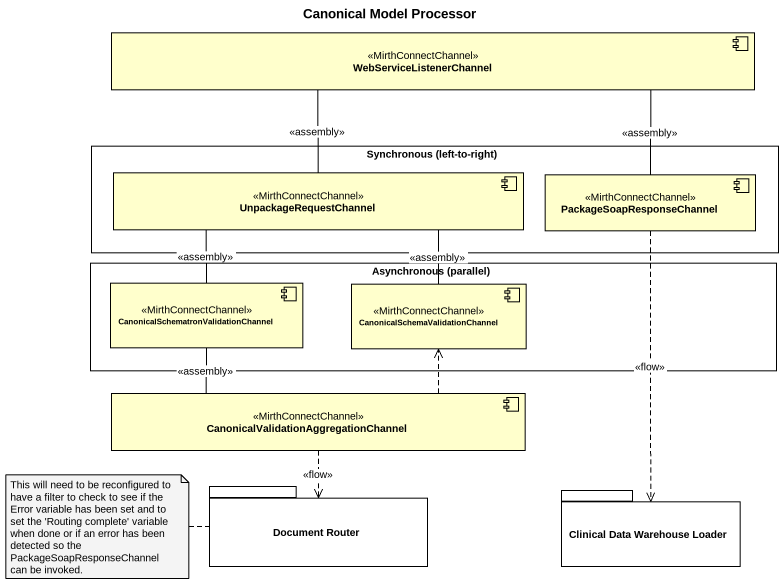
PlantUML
@startuml
title Canonical Model Processor
component WebServiceListenerChannel <<MirthConnectChannel>>
rectangle "Synchronous (left-to-right)" as Synchronous_left_to_right {
  component UnpackageRequestChannel <<MirthConnectChannel>>
  component PackageSoapResponseChannel <<MirthConnectChannel>>
}
rectangle "Asynchronous (parallel)" as Asynchronous_parallel {
  component "CanonicalSchematronValidationChannel" as CanonicalSchematronValidatio <<MirthConnectChannel>>
  component "CanonicalSchemaValidationChannel" as CanonicalSchemaValidationCha <<MirthConnectChannel>>
}
component "CanonicalValidationAggregationChannel" as CanonicalValidationAggregati <<MirthConnectChannel>>
package "Document Router" as Document_Router {
}
package "Clinical Data Warehouse Loader" as Clinical_Data_Warehouse {
}
WebServiceListenerChannel -- UnpackageRequestChannel : <<assembly>>
WebServiceListenerChannel -- PackageSoapResponseChannel : <<assembly>>
UnpackageRequestChannel -- CanonicalSchematronValidatio : <<assembly>>
UnpackageRequestChannel -- CanonicalSchemaValidationCha : <<assembly>>
PackageSoapResponseChannel ..> Clinical_Data_Warehouse : <<flow>>
CanonicalSchematronValidatio -- CanonicalValidationAggregati : <<assembly>>
CanonicalValidationAggregati .up.> CanonicalSchemaValidationCha
CanonicalValidationAggregati ..> Document_Router : <<flow>>
note left of Document_Router : This will need to be reconfigured to have a filter to check to see if the Error variable has been set and to set the 'Routing complete' variable when done or if an error has been detected so the PackageSoapResponseChannel can be invoked.
@enduml
